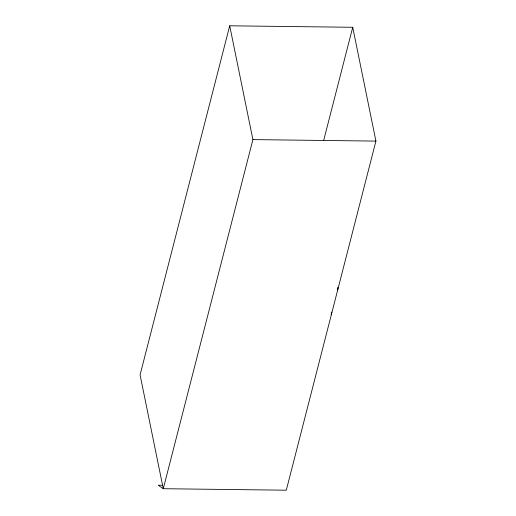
<?xml version="1.0" encoding="UTF-8"?>
<svg xmlns="http://www.w3.org/2000/svg" width="516" height="516" viewBox="0 0 516 516"><rect width="100%" height="100%" fill="white"/><g stroke="black" fill="none" stroke-linecap="round" stroke-linejoin="round"><path stroke-width="0.77" d="M331.749 312.057L331.562 313.793M337.722 288.367L337.748 287.715M337.993 287.722L337.806 289.457L337.245 289.934M229.71 25.8L140.075 374.906L163.275 488.71L286.29 490.2L375.925 141.094L352.725 27.29L229.71 25.8L252.911 139.604L163.275 488.71L158.238 485.221L162.579 485.272M323.713 140.281L352.725 27.29M331.44 314.16L330.995 314.27M252.911 139.604L375.925 141.094"/></g></svg>
